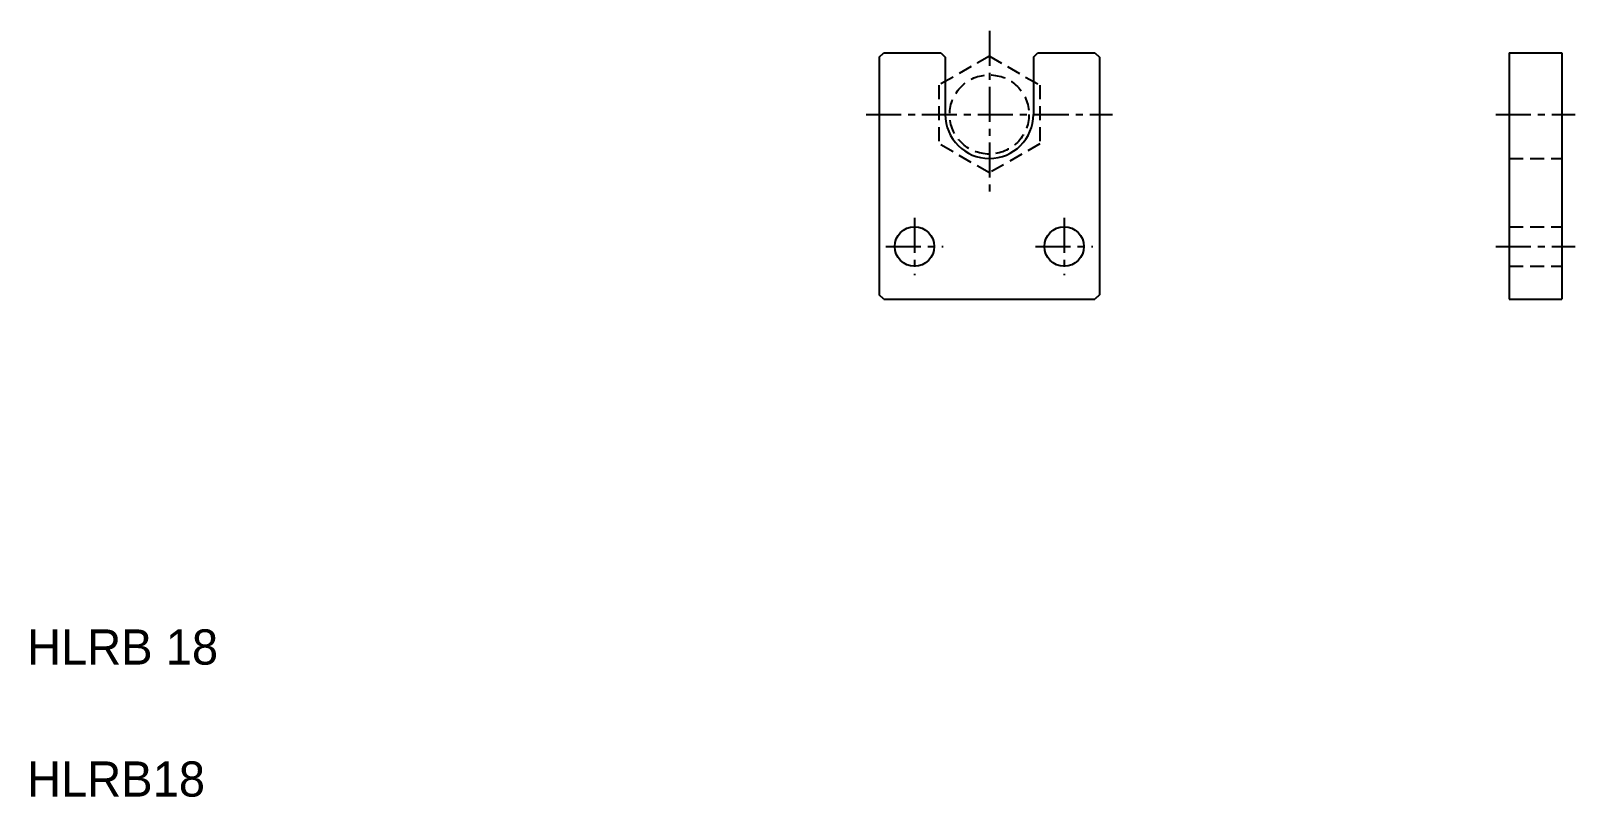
# Model space of a CAD drawing. Extents: x 21 to 372, y 20 to 194.
import ezdxf

# ---------------------------------------------------------------- set-up
doc = ezdxf.new("R2010")
doc.units = 0
doc.header["$LTSCALE"] = 0.25
doc.linetypes.add('CENTER', pattern=[50.8, 31.75, -6.35, 6.35, -6.35])
doc.linetypes.add('DASHED', pattern=[19.05, 12.7, -6.35])
doc.layers.get('0').update_dxf_attribs({"linetype": 'CONTINUOUS'})
doc.layers.add('CENTER', color=1, linetype='CENTER')

msp = doc.modelspace()

# ---------------------------------------------------------------- linework, layer by layer
for p, q in [((213.608564, 188.000003), (214.608564, 189.000003)), ((213.608564, 188.000001), (213.608564, 133.999999)), ((214.608564, 189.000001), (227.608564, 189.000001)), ((227.608564, 189.000001), (228.608564, 188.000001)), ((228.608564, 188.000001), (228.608564, 175)), ((235.733564, 186.619175), (235.733564, 186.619275)), ((248.608564, 188.000003), (249.608562, 189.000003)), ((248.608564, 188.000001), (248.608564, 175)), ((249.608564, 189.000001), (262.608565, 189.000001)), ((262.608565, 189.000001), (263.608565, 188.000001)), ((263.608565, 188.000001), (263.608565, 133.999999)), ((356.675431, 189.000001), (356.675431, 132.999999)), ((356.675431, 189.000001), (368.675431, 189.000001)), ((368.675431, 189.000001), (368.675431, 132.999999)), ((232.858564, 184.959292), (232.858664, 184.959292)), ((214.608564, 133.000001), (213.608564, 134.000001)), ((263.608565, 133.999999), (262.608567, 133.000001)), ((214.608564, 132.999999), (262.608565, 132.999999)), ((356.675431, 132.999999), (368.675431, 132.999999))]:
    msp.add_line(p, q)
at = {"color": 3, "linetype": 'DASHED'}
for p, q in [((238.608564, 188.279057), (227.108564, 181.639528)), ((238.608564, 188.279055), (250.108566, 181.639526)), ((227.108564, 181.639528), (227.108564, 168.360472)), ((250.108564, 181.639528), (250.108564, 168.360472)), ((238.608564, 161.720943), (227.108564, 168.360471)), ((250.108564, 168.360471), (238.608564, 161.720943)), ((356.675431, 165), (368.675431, 165)), ((356.675431, 149.5), (368.675431, 149.5)), ((356.675431, 140.5), (368.675431, 140.5))]:
    msp.add_line(p, q, dxfattribs=at)
msp.add_circle((238.608564, 175), 9, dxfattribs=at)
for centre in [(221.608564, 145), (255.608565, 145)]:
    msp.add_circle(centre, 4.5)
msp.add_arc((238.608564, 175), 10, 180.00001, 0)
at = {"layer": 'CENTER', "color": 1, "linetype": 'CENTER'}
for p, q in [((238.608564, 194.000003), (238.608564, 156)), ((210.608564, 175), (266.608565, 175)), ((353.675431, 175), (371.675431, 175)), ((221.608564, 151.5), (221.608564, 138.5)), ((255.608565, 151.5), (255.608565, 138.5)), ((215.108564, 145), (228.108564, 145)), ((249.108564, 145), (262.108565, 145)), ((353.675431, 145), (371.675431, 145))]:
    msp.add_line(p, q, dxfattribs=at)

# ---------------------------------------------------------------- texts
for s, p in [('HLRB 18', (20, 50)), ('HLRB18', (20, 20))]:
    msp.add_text(s, height=8).set_placement(p)

doc.saveas('drawing.dxf')
